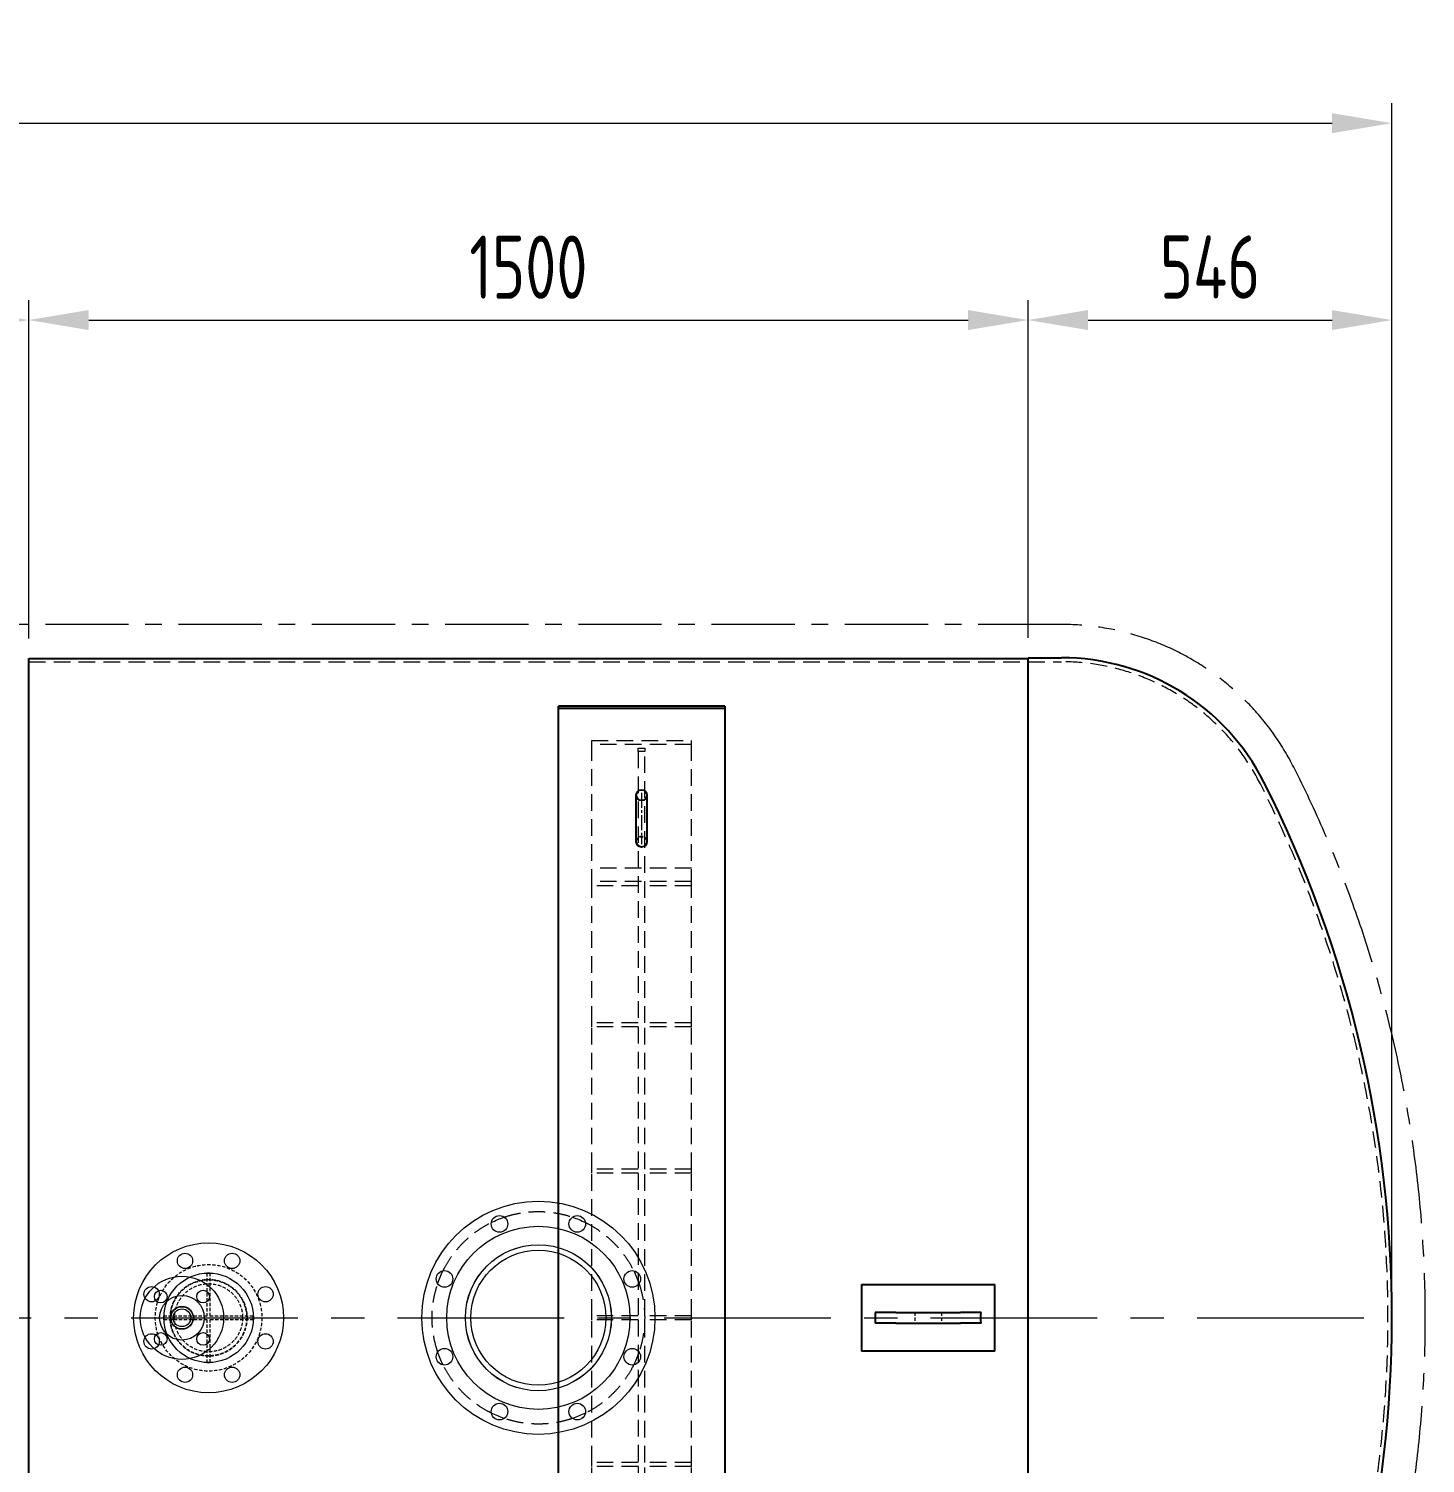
# Model space of a CAD drawing. Header units: millimetres. Extents: x -46397 to 283259, y -8690 to 23983.
# Drawn here: x -38877 to -36781, y -1792 to 361 of the extents above; entities that cross this region are included whole.
import ezdxf

# ---------------------------------------------------------------- set-up
doc = ezdxf.new("R2010")
doc.units = ezdxf.units.MM
for name, pattern in [('ACISOTGL', [3, 2, -1]), ('CENTER', [2, 1.25, -0.25, 0.25, -0.25]), ('CENTER2', [1.125, 0.75, -0.125, 0.125, -0.125]), ('HIDDEN', [0.375, 0.25, -0.125]), ('HIDDENX2', [0.75, 0.5, -0.25])]:
    doc.linetypes.add(name, pattern=pattern)
doc.layers.get('Defpoints').update_dxf_attribs({"lineweight": 0})
for name, color, linetype, lineweight in [('2-Dashed', 50, 'ACISOTGL', 25), ('3-Centerline', 4, 'CENTER', 5), ('CHUAN NET KHUAT', 4, 'HIDDEN', 0), ('DUONGCHINH', 7, 'Continuous', 25), ('DUONGTAM', 1, 'CENTER', 0), ('PHANTOM 2', 8, 'Continuous', 0)]:
    doc.layers.add(name, color=color, linetype=linetype, lineweight=lineweight)
doc.layers.add('flashshoot', color=7, linetype='Continuous')
doc.styles.add('GHI CHÚ 1', font='isocp_IV25.ttf', dxfattribs={"width": 0.8})
doc.dimstyles.new('1-30SCALE', dxfattribs={"dimtxt": 75, "dimasz": 75, "dimexe": 37.5, "dimexo": 30, "dimgap": 30, "dimtad": 1, "dimtoh": 1, "dimdec": 0, "dimdsep": 46, "dimtxsty": 'GHI CHÚ 1', "dimcen": 0.09, "dimclrd": 256, "dimclre": 256, "dimclrt": 2, "dimadec": 0, "dimazin": 0, "dimtfac": 1, "dimtdec": 0, "dimtofl": 0, "dimtmove": 0, "dimatfit": 3, "dimfxl": 1, "dimlwd": 0, "dimlwe": 0, "dimarcsym": 0})

# ---------------------------------------------------------------- blocks, each defined once
blk = doc.blocks.new('A$Cda035db7')
at = {"layer": 'CHUAN NET KHUAT', "color": 3, "ltscale": 100}
for p, q in [((-985, 3000), (-985, 3050)), ((-985, 1500), (-985, 3000))]:
    blk.add_line(p, q, dxfattribs=at)
for centre, radius, start, end in [((0, 1767.2), 1773, 63.1244, 116.8756), ((-650.1, 3050), 334.9, 116.8756, 180)]:
    blk.add_arc(centre, radius, start, end, dxfattribs=at)
at = {"layer": 'DUONGCHINH', "color": 2, "ltscale": 10}
for p, q in [((-991, 3000), (-991, 3050)), ((0, 3000), (-991, 3000)), ((-990, 1500), (-990, 3000)), ((991, 3000), (0, 3000)), ((0, 1500), (-990, 1500)), ((990, 1500), (0, 1500))]:
    blk.add_line(p, q, dxfattribs=at)
for centre, radius, start, end in [((0, 1767.2), 1779, 63.1244, 116.8756), ((-650.1, 3050), 340.9, 116.8756, 180)]:
    blk.add_arc(centre, radius, start, end, dxfattribs=at)
at = {"layer": 'DUONGTAM', "ltscale": 200}
blk.add_line((0, -3546.2), (0, 3546.2), dxfattribs=at)
blk = doc.blocks.new('A$C14a280a6')
at = {"layer": 'DUONGTAM', "color": 5, "lineweight": 0, "ltscale": 100}
blk.add_lwpolyline([(-1041, 3050), (-1041, -3050, 0.282615), (-826.8, -3398.7, 0.238931), (826.8, -3398.7, 0.282615), (1041, -3050), (1041, 3050, 0.282615), (826.8, 3398.7, 0.238931), (-826.8, 3398.7, 0.238931)], format="xyb", dxfattribs=at)
blk.add_arc((-650.1, 3050), 390.9, 116.8756, 180, dxfattribs=at)
blk = doc.blocks.new('A$Cc76405f5')
at = {"color": 1, "linetype": 'HIDDENX2', "lineweight": 0, "ltscale": 10}
for p, q in [((-2.5, 1837.1), (-2.5, 1772.5)), ((2.5, 1837.1), (-2.5, 1837.1)), ((2.5, 1772.5), (2.5, 1837.1)), ((-2.5, 1772.5), (-67.2, 1772.5)), ((-67.2, 1772.5), (-67.2, 1767.5)), ((-67.2, 1767.5), (-2.5, 1767.5)), ((-2.5, 1767.5), (-2.5, 1702.8)), ((67.1, 1772.5), (2.5, 1772.5)), ((2.5, 1702.8), (2.5, 1767.5)), ((2.5, 1767.5), (67.1, 1767.5)), ((67.1, 1767.5), (67.1, 1772.5)), ((-2.5, 1702.8), (2.5, 1702.8))]:
    blk.add_line(p, q, dxfattribs=at)
at = {"color": 2, "linetype": 'Continuous', "lineweight": 0, "ltscale": 10}
for centre, radius in [((0, 1770), 112.5), ((-35.4, 1855.5), 11.5), ((35.4, 1855.5), 11.5), ((0, 1770), 67.2), ((-85.5, 1805.4), 11.5), ((85.5, 1805.4), 11.5), ((0, 1730), 62.5), ((-31.8, 1761.8), 9.5), ((31.8, 1761.8), 9.5), ((-85.5, 1734.6), 11.5), ((0, 1730), 33.5), ((0, 1730), 17.2), ((0, 1730), 16.7), ((85.5, 1734.6), 11.5), ((0, 1730), 13.3), ((-31.8, 1698.2), 9.5), ((31.8, 1698.2), 9.5), ((-35.4, 1684.5), 11.5), ((35.4, 1684.5), 11.5)]:
    blk.add_circle(centre, radius, dxfattribs=at)
at = {"color": 1, "linetype": 'HIDDENX2', "lineweight": 0, "ltscale": 10}
for radius in [80, 57.7, 57.1, 51.1]:
    blk.add_circle((0, 1770), radius, dxfattribs=at)
blk = doc.blocks.new('A$Cf01baf33')
at = {"color": 4, "linetype": 'HIDDENX2', "lineweight": 0, "ltscale": 10}
for p, q in [((-8, 2870), (8, 2870)), ((-8, 2830), (8, 2830))]:
    blk.add_line(p, q, dxfattribs=at)
at = {"layer": 'DUONGCHINH'}
for p, q in [((-50, 2750), (-50, 2950)), ((50, 2950), (-50, 2950)), ((-8, 2929.4), (-8, 2898.6)), ((8, 2929.4), (8, 2898.6)), ((50, 2950), (50, 2750)), ((-8, 2801.4), (-8, 2898.6)), ((8, 2801.4), (8, 2898.6)), ((-8, 2801.4), (-8, 2770.6)), ((8, 2801.4), (8, 2770.6)), ((-50, 2750), (50, 2750))]:
    blk.add_line(p, q, dxfattribs=at)
at = {"layer": 'DUONGCHINH', "extrusion": (-2.52163e-16, -1.42976e-15, -1)}
blk.add_ellipse((0, 3167.9), major_axis=(-1002.5, 0), ratio=0.237949, start_param=-1.578776, end_param=-1.562816, dxfattribs=at)
at = {"layer": 'DUONGCHINH', "extrusion": (-2.52163e-16, -1.42687e-15, -1)}
blk.add_ellipse((0, 2531.6), major_axis=(1002.5, 0), ratio=0.238431, start_param=-1.578776, end_param=-1.562816, dxfattribs=at)
blk = doc.blocks.new('*U1682')
at = {"layer": '3-Centerline', "color": 0, "linetype": 'CENTER2', "ltscale": 30, "transparency": 16777216}
blk.add_line((0, -38.5), (0, 38.5), dxfattribs=at)
blk = doc.blocks.new('*U1681')
for points in [[(-8, -71.1), (-8, -1.1)], [(8, -1.1), (8, -71.1)]]:
    blk.add_lwpolyline(points)
blk.add_circle((0, -71.1), 8)
at = {"extrusion": (2.22045e-16, 4.93038e-32, -1)}
blk.add_arc((0, -1.1), 8, 0, 180, dxfattribs=at)
at = {"layer": '2-Dashed', "ltscale": 3, "extrusion": (2.22045e-16, 4.93038e-32, -1)}
blk.add_arc((0, -1.1), 8, 180, 0, dxfattribs=at)
at = {"layer": '3-Centerline', "linetype": 'CENTER2', "ltscale": 30}
blk.add_blockref('*U1682', (0, -36.1), dxfattribs=at)
blk = doc.blocks.new('SD1-3')
at = {"layer": 'CHUAN NET KHUAT', "ltscale": 100}
for p, q in [((50, 1779.2), (50, 1784.9)), ((50, 1784.9), (200, 1784.9)), ((200, 1779.2), (50, 1779.2)), ((50, 1567), (50, 1779.2)), ((120, 1773.6), (130, 1773.6)), ((120, 1768.7), (120, 1773.6)), ((130, 1768.7), (120, 1768.7)), ((120, 1768.7), (120, 1361.3)), ((130, 1773.6), (130, 1768.7)), ((130, 1361.3), (130, 1768.7)), ((200, 1779.2), (200, 1784.9)), ((200, 1567), (200, 1779.2)), ((200, 1593.3), (50, 1593.3)), ((200, 1573.3), (50, 1573.3)), ((120, 1567), (50, 1567)), ((50, 1361.3), (50, 1567)), ((200, 1567), (130, 1567)), ((200, 1361.3), (200, 1567)), ((120, 1361.3), (50, 1361.3)), ((50, 1355.3), (50, 1361.3)), ((200, 1361.3), (130, 1361.3)), ((200, 1355.3), (200, 1361.3)), ((50, 1141.3), (50, 1355.3)), ((120, 1355.3), (50, 1355.3)), ((120, 1355.3), (120, 1141.3)), ((130, 1141.3), (130, 1355.3)), ((200, 1355.3), (130, 1355.3)), ((200, 1141.3), (200, 1355.3)), ((120, 1141.3), (50, 1141.3)), ((50, 1135.3), (50, 1141.3)), ((50, 921.3), (50, 1135.3)), ((120, 1135.3), (50, 1135.3)), ((120, 1135.3), (120, 921.3)), ((200, 1141.3), (130, 1141.3)), ((130, 921.3), (130, 1135.3)), ((200, 1135.3), (130, 1135.3)), ((200, 1135.3), (200, 1141.3)), ((200, 921.3), (200, 1135.3)), ((120, 921.3), (50, 921.3)), ((50, 915.3), (50, 921.3)), ((50, 701.3), (50, 915.3)), ((120, 915.3), (50, 915.3)), ((120, 915.3), (120, 701.3)), ((200, 921.3), (130, 921.3)), ((130, 701.3), (130, 915.3)), ((200, 915.3), (130, 915.3)), ((200, 915.3), (200, 921.3)), ((200, 701.3), (200, 915.3)), ((120, 701.3), (50, 701.3)), ((50, 695.3), (50, 701.3)), ((50, 481.3), (50, 695.3)), ((120, 695.3), (50, 695.3)), ((120, 695.3), (120, 481.3)), ((200, 701.3), (130, 701.3)), ((130, 481.3), (130, 695.3)), ((200, 695.3), (130, 695.3)), ((200, 695.3), (200, 701.3)), ((200, 481.3), (200, 695.3)), ((120, 481.3), (50, 481.3)), ((50, 475.3), (50, 481.3)), ((50, 269.7), (50, 475.3)), ((120, 475.3), (50, 475.3)), ((120, 475.3), (120, 67.9)), ((200, 481.3), (130, 481.3)), ((130, 67.9), (130, 475.3)), ((200, 475.3), (130, 475.3)), ((200, 475.3), (200, 481.3)), ((200, 269.7), (200, 475.3)), ((120, 269.7), (50, 269.7)), ((50, 57.5), (50, 269.7)), ((50, 263.3), (200, 263.3)), ((200, 269.7), (130, 269.7)), ((200, 57.5), (200, 269.7)), ((50, 243.3), (200, 243.3)), ((120, 63), (120, 67.9)), ((120, 67.9), (130, 67.9)), ((130, 63), (130, 67.9)), ((200, 57.5), (50, 57.5)), ((50, 51.8), (50, 57.5)), ((200, 51.8), (50, 51.8)), ((130, 63), (120, 63)), ((200, 51.8), (200, 57.5))]:
    blk.add_line(p, q, dxfattribs=at)
at = {"layer": 'DUONGCHINH'}
for p, q in [((250, 1836.7), (0, 1836.7)), ((0, 1833), (0, 1836.7)), ((250, 1833), (0, 1833)), ((0, 3.7), (0, 1833)), ((250, 1836.7), (250, 1833)), ((250, 1833), (250, 3.7)), ((250, 3.7), (0, 3.7)), ((0, 0), (0, 3.7)), ((250, 3.7), (250, 0)), ((250, 0), (0, 0))]:
    blk.add_line(p, q, dxfattribs=at)
at = {"rotation": 179.9999999999993}
blk.add_blockref('*U1681', (125, 1632), dxfattribs=at)
at = {"xscale": -0.9999999999999998}
blk.add_blockref('*U1681', (125, 204.7), dxfattribs=at)
blk = doc.blocks.new('*D1615')
at = {"layer": 'Defpoints', "color": 0, "transparency": 16777216}
for p in [(-38877, -76), (-40377, -589, -1.5), (-38877, -584, -1.5)]:
    blk.add_point(p, dxfattribs=at)
at = {"layer": 'PHANTOM 2', "linetype": 'Continuous', "lineweight": 0, "transparency": 16777216}
for p, q in [((-40377, -559), (-40377, -46)), ((-38877, -554), (-38877, -46)), ((-40287, -76), (-38967, -76))]:
    blk.add_line(p, q, dxfattribs=at)
at = {"layer": 'PHANTOM 2', "transparency": 16777216}
for points in [[(-40287, -61), (-40287, -91), (-40377, -76)], [(-38967, -61), (-38967, -91), (-38877, -76)]]:
    blk.add_solid(points, dxfattribs=at)
at = {"layer": 'PHANTOM 2', "color": 2, "transparency": 16777216, "insert": (-39627, 3.4), "char_height": 95, "attachment_point": 5, "style": 'GHI CHÚ 1'}
blk.add_mtext('1500', dxfattribs=at)
blk = doc.blocks.new('*D1614')
at = {"layer": 'Defpoints', "color": 0, "transparency": 16777216}
for p in [(-37377, -76), (-38877, -584, -1.5), (-37377, -583, -1.5)]:
    blk.add_point(p, dxfattribs=at)
at = {"layer": 'PHANTOM 2', "linetype": 'Continuous', "lineweight": 0, "transparency": 16777216}
for p, q in [((-38877, -554), (-38877, -46)), ((-37377, -553), (-37377, -46)), ((-38787, -76), (-37467, -76))]:
    blk.add_line(p, q, dxfattribs=at)
at = {"layer": 'PHANTOM 2', "transparency": 16777216}
for points in [[(-38787, -61), (-38787, -91), (-38877, -76)], [(-37467, -61), (-37467, -91), (-37377, -76)]]:
    blk.add_solid(points, dxfattribs=at)
at = {"layer": 'PHANTOM 2', "color": 2, "transparency": 16777216, "insert": (-38127, 3.4), "char_height": 95, "attachment_point": 5, "style": 'GHI CHÚ 1'}
blk.add_mtext('1500', dxfattribs=at)
blk = doc.blocks.new('*D1613')
at = {"layer": 'Defpoints', "color": 0, "transparency": 16777216}
for p in [(-36830.8, -76), (-37377, -583, -1.5), (-36830.8, -1574, -1.5)]:
    blk.add_point(p, dxfattribs=at)
at = {"layer": 'PHANTOM 2', "linetype": 'Continuous', "lineweight": 0, "transparency": 16777216}
for p, q in [((-37377, -553), (-37377, -46)), ((-36830.8, -1544), (-36830.8, -46)), ((-37287, -76), (-36920.8, -76))]:
    blk.add_line(p, q, dxfattribs=at)
at = {"layer": 'PHANTOM 2', "transparency": 16777216}
for points in [[(-37287, -61), (-37287, -91), (-37377, -76)], [(-36920.8, -61), (-36920.8, -91), (-36830.8, -76)]]:
    blk.add_solid(points, dxfattribs=at)
at = {"layer": 'PHANTOM 2', "color": 2, "transparency": 16777216, "insert": (-37103.9, 3.6), "char_height": 95, "attachment_point": 5, "style": 'GHI CHÚ 1'}
blk.add_mtext('546', dxfattribs=at)
blk = doc.blocks.new('*D1612')
at = {"layer": 'Defpoints', "color": 0, "transparency": 16777216}
for p in [(-36830.8, 219.6), (-43923.3, -1574, -1.5), (-36830.8, -1574, -1.5)]:
    blk.add_point(p, dxfattribs=at)
at = {"layer": 'PHANTOM 2', "linetype": 'Continuous', "lineweight": 0, "transparency": 16777216}
for p, q in [((-43923.3, -1544), (-43923.3, 249.6)), ((-36830.8, -1544), (-36830.8, 249.6)), ((-43833.3, 219.6), (-36920.8, 219.6))]:
    blk.add_line(p, q, dxfattribs=at)
at = {"layer": 'PHANTOM 2', "transparency": 16777216}
for points in [[(-43833.3, 234.6), (-43833.3, 204.6), (-43923.3, 219.6)], [(-36920.8, 234.6), (-36920.8, 204.6), (-36830.8, 219.6)]]:
    blk.add_solid(points, dxfattribs=at)
at = {"layer": 'PHANTOM 2', "color": 2, "transparency": 16777216, "insert": (-40377, 299.1), "char_height": 95, "attachment_point": 5, "style": 'GHI CHÚ 1'}
blk.add_mtext('7092', dxfattribs=at)

msp = doc.modelspace()

# ---------------------------------------------------------------- linework, layer by layer
at = {"color": 2, "linetype": 'Continuous', "lineweight": 0, "ltscale": 10}
for centre, radius in [((-38112.05, -1574, -1.5), 175), ((-38170.4, -1433.11, -1.5), 12.5), ((-38053.69, -1433.11, -1.5), 12.5), ((-38112.05, -1574, -1.5), 137.5), ((-38112.05, -1574, -1.5), 109.6), ((-38112.05, -1574, -1.5), 109.55), ((-38112.05, -1574, -1.5), 101.37), ((-38252.94, -1515.64, -1.5), 12.5), ((-37971.15, -1515.64, -1.5), 12.5), ((-38252.94, -1632.36, -1.5), 12.5), ((-37971.15, -1632.36, -1.5), 12.5), ((-38170.4, -1714.89, -1.5), 12.5), ((-38053.69, -1714.89, -1.5), 12.5)]:
    msp.add_circle(centre, radius, dxfattribs=at)
at = {"color": 1, "linetype": 'HIDDENX2', "lineweight": 0, "ltscale": 50}
for points, knots in [([(-38163.22, -1422.88, -1.5), (-38161.74, -1422.37, -1.5), (-38160.24, -1421.89, -1.5), (-38153.79, -1419.92, -1.5), (-38148.73, -1418.63, -1.5), (-38138.43, -1416.56, -1.5), (-38133.19, -1415.77, -1.5), (-38122.63, -1414.71, -1.5), (-38117.31, -1414.45, -1.5), (-38106.68, -1414.45, -1.5), (-38101.36, -1414.72, -1.5), (-38090.81, -1415.78, -1.5), (-38085.58, -1416.57, -1.5), (-38075.3, -1418.65, -1.5), (-38070.24, -1419.93, -1.5), (-38063.83, -1421.9, -1.5), (-38062.34, -1422.38, -1.5), (-38060.87, -1422.88, -1.5)], [10.4469414, 10.4469414, 10.4469414, 10.4469414, 15.0531548, 15.0531548, 30.1063096, 30.1063096, 45.1594644, 45.1594644, 60.2126193, 60.2126193, 75.2657741, 75.2657741, 90.3189289, 90.3189289, 105.3720837, 105.3720837, 109.9474696, 109.9474696, 109.9474696, 109.9474696]), ([(-38255.09, -1503.32, -1.5), (-38254.4, -1501.93, -1.5), (-38253.69, -1500.55, -1.5), (-38250.54, -1494.62, -1.5), (-38247.88, -1490.14, -1.5), (-38242.08, -1481.4, -1.5), (-38238.94, -1477.14, -1.5), (-38232.23, -1468.93, -1.5), (-38228.66, -1464.98, -1.5), (-38221.14, -1457.45, -1.5), (-38217.19, -1453.88, -1.5), (-38208.98, -1447.16, -1.5), (-38204.72, -1444.01, -1.5), (-38195.96, -1438.2, -1.5), (-38191.47, -1435.53, -1.5), (-38185.52, -1432.37, -1.5), (-38184.12, -1431.65, -1.5), (-38182.72, -1430.95, -1.5)], [853.4434976, 853.4434976, 853.4434976, 853.4434976, 858.0188834, 858.0188834, 873.0720383, 873.0720383, 888.1251931, 888.1251931, 903.1783479, 903.1783479, 918.2315027, 918.2315027, 933.2846575, 933.2846575, 948.3378123, 948.3378123, 952.9440258, 952.9440258, 952.9440258, 952.9440258]), ([(-38041.37, -1430.95, -1.5), (-38039.98, -1431.64, -1.5), (-38038.59, -1432.35, -1.5), (-38032.67, -1435.5, -1.5), (-38028.18, -1438.16, -1.5), (-38019.44, -1443.96, -1.5), (-38015.19, -1447.1, -1.5), (-38006.98, -1453.81, -1.5), (-38003.02, -1457.38, -1.5), (-37995.5, -1464.9, -1.5), (-37991.93, -1468.85, -1.5), (-37985.21, -1477.06, -1.5), (-37982.06, -1481.33, -1.5), (-37976.25, -1490.08, -1.5), (-37973.58, -1494.57, -1.5), (-37970.41, -1500.52, -1.5), (-37969.7, -1501.92, -1.5), (-37969, -1503.32, -1.5)], [130.9029389, 130.9029389, 130.9029389, 130.9029389, 135.4780494, 135.4780494, 150.5308603, 150.5308603, 165.5836711, 165.5836711, 180.636482, 180.636482, 195.6892929, 195.6892929, 210.7421038, 210.7421038, 225.7949146, 225.7949146, 230.4008372, 230.4008372, 230.4008372, 230.4008372]), ([(-38263.17, -1625.17, -1.5), (-38263.67, -1623.69, -1.5), (-38264.15, -1622.19, -1.5), (-38266.12, -1615.75, -1.5), (-38267.41, -1610.68, -1.5), (-38269.49, -1600.38, -1.5), (-38270.28, -1595.14, -1.5), (-38271.33, -1584.59, -1.5), (-38271.6, -1579.26, -1.5), (-38271.59, -1568.63, -1.5), (-38271.32, -1563.31, -1.5), (-38270.26, -1552.76, -1.5), (-38269.47, -1547.53, -1.5), (-38267.39, -1537.25, -1.5), (-38266.11, -1532.19, -1.5), (-38264.14, -1525.78, -1.5), (-38263.66, -1524.29, -1.5), (-38263.17, -1522.82, -1.5)], [732.99013, 732.99013, 732.99013, 732.99013, 737.5960525, 737.5960525, 752.6488634, 752.6488634, 767.7016743, 767.7016743, 782.7544851, 782.7544851, 797.807296, 797.807296, 812.8601069, 812.8601069, 827.9129178, 827.9129178, 832.4880282, 832.4880282, 832.4880282, 832.4880282]), ([(-37960.92, -1522.82, -1.5), (-37960.42, -1524.31, -1.5), (-37959.94, -1525.81, -1.5), (-37957.97, -1532.25, -1.5), (-37956.68, -1537.31, -1.5), (-37954.6, -1547.61, -1.5), (-37953.81, -1552.85, -1.5), (-37952.76, -1563.41, -1.5), (-37952.49, -1568.73, -1.5), (-37952.5, -1579.37, -1.5), (-37952.77, -1584.69, -1.5), (-37953.83, -1595.24, -1.5), (-37954.62, -1600.47, -1.5), (-37956.7, -1610.75, -1.5), (-37957.98, -1615.8, -1.5), (-37959.95, -1622.22, -1.5), (-37960.43, -1623.7, -1.5), (-37960.92, -1625.17, -1.5)], [251.2946141, 251.2946141, 251.2946141, 251.2946141, 255.9005401, 255.9005401, 270.9533546, 270.9533546, 286.0061691, 286.0061691, 301.0589837, 301.0589837, 316.1117982, 316.1117982, 331.1646127, 331.1646127, 346.2174273, 346.2174273, 350.7925294, 350.7925294, 350.7925294, 350.7925294]), ([(-38182.72, -1717.04, -1.5), (-38184.11, -1716.35, -1.5), (-38185.5, -1715.64, -1.5), (-38191.42, -1712.49, -1.5), (-38195.91, -1709.83, -1.5), (-38204.65, -1704.03, -1.5), (-38208.91, -1700.89, -1.5), (-38217.11, -1694.18, -1.5), (-38221.07, -1690.61, -1.5), (-38228.59, -1683.09, -1.5), (-38232.16, -1679.14, -1.5), (-38238.88, -1670.93, -1.5), (-38242.03, -1666.67, -1.5), (-38247.84, -1657.92, -1.5), (-38250.51, -1653.43, -1.5), (-38253.68, -1647.48, -1.5), (-38254.39, -1646.07, -1.5), (-38255.09, -1644.67, -1.5)], [612.5984378, 612.5984378, 612.5984378, 612.5984378, 617.1735399, 617.1735399, 632.2263544, 632.2263544, 647.279169, 647.279169, 662.3319835, 662.3319835, 677.384798, 677.384798, 692.4376126, 692.4376126, 707.4904271, 707.4904271, 712.0963531, 712.0963531, 712.0963531, 712.0963531]), ([(-37969, -1644.67, -1.5), (-37969.69, -1646.06, -1.5), (-37970.4, -1647.45, -1.5), (-37973.55, -1653.38, -1.5), (-37976.21, -1657.86, -1.5), (-37982.01, -1666.6, -1.5), (-37985.15, -1670.86, -1.5), (-37991.86, -1679.07, -1.5), (-37995.43, -1683.02, -1.5), (-38002.95, -1690.54, -1.5), (-38006.9, -1694.12, -1.5), (-38015.11, -1700.84, -1.5), (-38019.37, -1703.98, -1.5), (-38028.13, -1709.8, -1.5), (-38032.62, -1712.47, -1.5), (-38038.57, -1715.63, -1.5), (-38039.97, -1716.35, -1.5), (-38041.37, -1717.04, -1.5)], [371.7480033, 371.7480033, 371.7480033, 371.7480033, 376.323397, 376.323397, 391.3765522, 391.3765522, 406.4297075, 406.4297075, 421.4828627, 421.4828627, 436.5360179, 436.5360179, 451.5891731, 451.5891731, 466.6423284, 466.6423284, 471.2485421, 471.2485421, 471.2485421, 471.2485421]), ([(-38060.87, -1725.12, -1.5), (-38062.36, -1725.62, -1.5), (-38063.85, -1726.1, -1.5), (-38070.3, -1728.08, -1.5), (-38075.36, -1729.36, -1.5), (-38085.66, -1731.44, -1.5), (-38090.9, -1732.23, -1.5), (-38101.46, -1733.28, -1.5), (-38106.78, -1733.55, -1.5), (-38117.42, -1733.55, -1.5), (-38122.73, -1733.28, -1.5), (-38133.28, -1732.22, -1.5), (-38138.51, -1731.42, -1.5), (-38148.79, -1729.35, -1.5), (-38153.85, -1728.06, -1.5), (-38160.27, -1726.09, -1.5), (-38161.75, -1725.62, -1.5), (-38163.22, -1725.12, -1.5)], [492.142425, 492.142425, 492.142425, 492.142425, 496.7486388, 496.7486388, 511.801794, 511.801794, 526.8549492, 526.8549492, 541.9081045, 541.9081045, 556.9612597, 556.9612597, 572.0144149, 572.0144149, 587.0675701, 587.0675701, 591.6429638, 591.6429638, 591.6429638, 591.6429638])]:
    msp.add_open_spline(points, degree=3, knots=knots, dxfattribs=at)
at = {"color": 2, "linetype": 'Continuous', "lineweight": 0, "ltscale": 10}
for points in [[(-38182.72, -1430.95, -1.5), (-38179.53, -1429.38, -1.5), (-38176.32, -1427.93, -1.5), (-38173.1, -1426.59, -1.5)], [(-38173.1, -1426.59, -1.5), (-38169.89, -1425.26, -1.5), (-38166.59, -1424.02, -1.5), (-38163.22, -1422.88, -1.5)]]:
    msp.add_open_spline(points, degree=3, dxfattribs=at)
for points, knots in [([(-38060.87, -1422.88, -1.5), (-38057.5, -1424.02, -1.5), (-38054.2, -1425.26, -1.5), (-38047.77, -1427.92, -1.5), (-38044.56, -1429.38, -1.5), (-38041.37, -1430.95, -1.5)], [109.9474696, 109.9474696, 109.9474696, 109.9474696, 120.4252385, 120.4252385, 130.9029389, 130.9029389, 130.9029389, 130.9029389]), ([(-38263.17, -1522.82, -1.5), (-38262.02, -1519.46, -1.5), (-38260.78, -1516.16, -1.5), (-38258.12, -1509.72, -1.5), (-38256.66, -1506.51, -1.5), (-38255.09, -1503.32, -1.5)], [832.4880282, 832.4880282, 832.4880282, 832.4880282, 842.9657286, 842.9657286, 853.4434976, 853.4434976, 853.4434976, 853.4434976]), ([(-37969, -1503.32, -1.5), (-37967.43, -1506.51, -1.5), (-37965.97, -1509.72, -1.5), (-37963.31, -1516.16, -1.5), (-37962.07, -1519.46, -1.5), (-37960.92, -1522.82, -1.5)], [230.4008372, 230.4008372, 230.4008372, 230.4008372, 240.8477255, 240.8477255, 251.2946141, 251.2946141, 251.2946141, 251.2946141]), ([(-38255.09, -1644.67, -1.5), (-38256.66, -1641.48, -1.5), (-38258.12, -1638.27, -1.5), (-38260.78, -1631.84, -1.5), (-38262.03, -1628.54, -1.5), (-38263.17, -1625.17, -1.5)], [712.0963531, 712.0963531, 712.0963531, 712.0963531, 722.5432416, 722.5432416, 732.99013, 732.99013, 732.99013, 732.99013]), ([(-37960.92, -1625.17, -1.5), (-37962.07, -1628.54, -1.5), (-37963.31, -1631.84, -1.5), (-37965.97, -1638.27, -1.5), (-37967.43, -1641.48, -1.5), (-37969, -1644.67, -1.5)], [350.7925294, 350.7925294, 350.7925294, 350.7925294, 361.2702418, 361.2702418, 371.7480033, 371.7480033, 371.7480033, 371.7480033]), ([(-38163.22, -1725.12, -1.5), (-38166.59, -1723.98, -1.5), (-38169.89, -1722.73, -1.5), (-38176.32, -1720.07, -1.5), (-38179.53, -1718.62, -1.5), (-38182.72, -1717.04, -1.5)], [591.6429638, 591.6429638, 591.6429638, 591.6429638, 602.1207254, 602.1207254, 612.5984378, 612.5984378, 612.5984378, 612.5984378]), ([(-38041.37, -1717.04, -1.5), (-38044.56, -1718.62, -1.5), (-38047.77, -1720.07, -1.5), (-38054.21, -1722.73, -1.5), (-38057.5, -1723.98, -1.5), (-38060.87, -1725.12, -1.5)], [471.2485421, 471.2485421, 471.2485421, 471.2485421, 481.6954836, 481.6954836, 492.142425, 492.142425, 492.142425, 492.142425])]:
    msp.add_open_spline(points, degree=3, knots=knots, dxfattribs=at)

# ---------------------------------------------------------------- block references
msp.add_blockref('SD1-3', (-38082.05, -2492.33, -1.5))
at = {"layer": 'flashshoot', "rotation": 270}
for name in ['A$C14a280a6', 'A$Cda035db7', 'A$Cf01baf33', 'A$Cc76405f5']:
    msp.add_blockref(name, (-40377.05, -1574, -1.5), dxfattribs=at)

# ---------------------------------------------------------------- dimensions: what is measured, and where the dimension line sits
at = {"layer": 'PHANTOM 2'}
for base, p1, p2, picture, middle in [((-36830.82, 219.56), (-43923.27, -1574, -1.5), (-36830.82, -1574, -1.5), '*D1612', (-40377.05, 299.1)), ((-38877.05, -75.98), (-40377.05, -589, -1.5), (-38877.05, -584, -1.5), '*D1615', (-39627.05, 3.38)), ((-37377.05, -75.98), (-38877.05, -584, -1.5), (-37377.05, -583, -1.5), '*D1614', (-38127.05, 3.38)), ((-36830.82, -75.98), (-37377.05, -583, -1.5), (-36830.82, -1574, -1.5), '*D1613', (-37103.93, 3.55))]:
    dim = msp.add_linear_dim(base=base, p1=p1, p2=p2, dimstyle='1-30SCALE', override={"dimtxt": 95, "dimasz": 90, "dimexe": 30, "dimtmove": 1}, dxfattribs=at)
    dim.commit()
    dim.dimension.update_dxf_attribs({"geometry": picture, "text_midpoint": middle})

doc.saveas('drawing.dxf')
